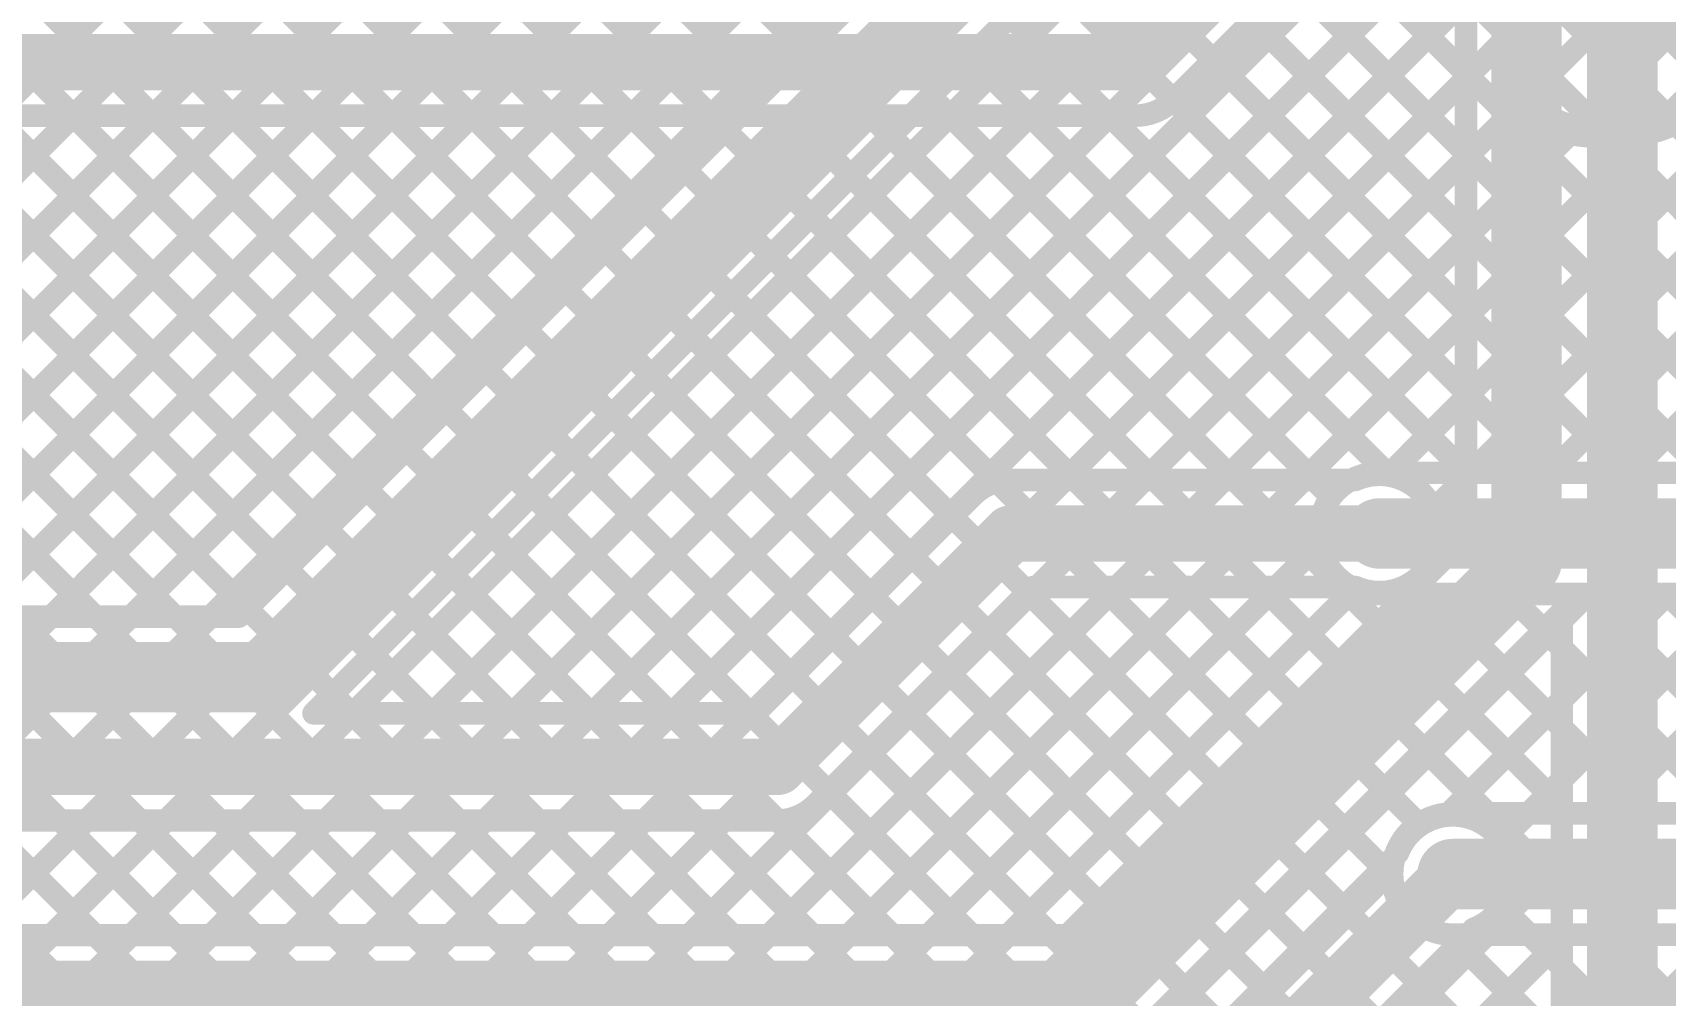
# Model space of a CAD drawing. Header units: millimetres. Extents: x -0.08 to 7.12, y -0.08 to 3.98.
# Drawn here: x 5.116 to 5.695, y 3.199 to 3.541 of the extents above; entities that cross this region are included whole.
import ezdxf

# ---------------------------------------------------------------- set-up
doc = ezdxf.new("R2010")
doc.units = ezdxf.units.MM
doc.header["$MEASUREMENT"] = 0
for name, color, linetype in [('BottomLayer', 5, 'Continuous'), ('TopLayer', 1, 'Continuous'), ('TopOverlay', 2, 'Continuous'), ('ViaHoleLayer', 16, 'Continuous')]:
    doc.layers.add(name, color=color, linetype=linetype)
doc.styles.add('Arial', font='', dxfattribs={"height": 0.2})
doc.styles.get('Arial').set_extended_font_data('Arial')

msp = doc.modelspace()

# ---------------------------------------------------------------- hatches: boundary and pattern name
at = {"layer": 'BottomLayer'}
h = msp.add_hatch(color=5, dxfattribs=at)
edge = h.paths.add_edge_path()
edge.add_arc((5.5938, 3.363), 0.01181, 0, 360)
h = msp.add_hatch(color=5, dxfattribs=at)
edge = h.paths.add_edge_path()
edge.add_arc((5.6198, 3.2422), 0.01181, 0, 360)
at = {"layer": 'TopLayer'}
h = msp.add_hatch(color=1, dxfattribs=at)
edge = h.paths.add_edge_path()
edge.add_arc((5.5938, 3.363), 0.01181, 0, 360)
h = msp.add_hatch(color=1, dxfattribs=at)
edge = h.paths.add_edge_path()
edge.add_arc((5.6198, 3.2422), 0.01181, 0, 360)
at = {"layer": 'ViaHoleLayer'}
h = msp.add_hatch(color=16, dxfattribs=at)
edge = h.paths.add_edge_path()
edge.add_arc((5.5938, 3.363), 0.00591, 0, 360)
h = msp.add_hatch(color=16, dxfattribs=at)
edge = h.paths.add_edge_path()
edge.add_arc((5.6198, 3.2422), 0.00591, 0, 360)

# ---------------------------------------------------------------- linework, layer by layer
at = {"layer": 'BottomLayer'}
for points, const_width in [([(4.69576, 3.776), (5.13826, 3.3335)], 0.008), ([(4.72405, 3.776), (5.16655, 3.3335)], 0.008), ([(4.75233, 3.776), (5.19196, 3.33637)], 0.008), ([(4.78062, 3.776), (5.20611, 3.35051)], 0.008), ([(4.8089, 3.776), (5.22025, 3.36465)], 0.008), ([(4.83719, 3.776), (5.23439, 3.3788)], 0.008), ([(4.86547, 3.776), (5.24853, 3.39294)], 0.008), ([(4.89375, 3.776), (5.26267, 3.40708)], 0.008), ([(4.92204, 3.776), (5.27682, 3.42122)], 0.008), ([(4.92445, 3.3335), (5.36695, 3.776)], 0.008), ([(4.95032, 3.776), (5.29096, 3.43536)], 0.008), ([(4.95273, 3.3335), (5.39523, 3.776)], 0.008), ([(4.97861, 3.776), (5.3051, 3.44951)], 0.008), ([(4.98102, 3.3335), (5.42352, 3.776)], 0.008), ([(5.00689, 3.776), (5.31924, 3.46365)], 0.008), ([(5.0093, 3.3335), (5.4518, 3.776)], 0.008), ([(5.03518, 3.776), (5.33338, 3.47779)], 0.008), ([(5.03758, 3.3335), (5.48008, 3.776)], 0.008), ([(5.06346, 3.776), (5.34753, 3.49193)], 0.008), ([(5.06587, 3.3335), (5.50837, 3.776)], 0.008), ([(5.09174, 3.776), (5.36167, 3.50607)], 0.008), ([(5.09415, 3.3335), (5.53665, 3.776)], 0.008), ([(5.12003, 3.776), (5.37581, 3.52022)], 0.008), ([(5.12244, 3.3335), (5.56494, 3.776)], 0.008), ([(5.14831, 3.776), (5.38995, 3.53436)], 0.008), ([(5.15072, 3.3335), (5.59322, 3.776)], 0.008), ([(5.17901, 3.3335), (5.62151, 3.776)], 0.008), ([(5.18909, 3.3335), (5.63159, 3.776)], 0.008), ([(5.198, 3.312), (5.651, 3.765)], 0.025), ([(5.2156, 3.2992), (5.65991, 3.7435)], 0.008), ([(5.22956, 3.2992), (5.67386, 3.7435)], 0.008), ([(5.25784, 3.2992), (5.62569, 3.66704)], 0.008), ([(5.646, 3.353), (5.646, 3.66)], 0.025), ([(5.6245, 3.36191), (5.6245, 3.66)], 0.008), ([(5.28612, 3.2992), (5.6245, 3.63757)], 0.008), ([(5.5335, 3.61709), (5.6245, 3.52609)], 0.008), ([(5.31441, 3.2992), (5.6245, 3.60929)], 0.008), ([(5.68, 3.126), (5.68, 3.6)], 0.025), ([(5.51935, 3.60295), (5.6245, 3.4978)], 0.008), ([(5.50521, 3.58881), (5.6245, 3.46952)], 0.008), ([(5.34269, 3.2992), (5.6245, 3.581)], 0.008), ([(5.49107, 3.57466), (5.6245, 3.44123)], 0.008), ([(5.47693, 3.56052), (5.6245, 3.41295)], 0.008), ([(5.37098, 3.2992), (5.6245, 3.55272)], 0.008), ([(5.46279, 3.54638), (5.6245, 3.38467)], 0.008), ([(5.44864, 3.53224), (5.59738, 3.3835)], 0.008), ([(5.48206, 3.382), (5.6245, 3.52444)], 0.008), ([(5.4345, 3.5181), (5.5706, 3.382)], 0.008), ([(5.42036, 3.50395), (5.54231, 3.382)], 0.008), ([(5.51035, 3.382), (5.6245, 3.49615)], 0.008), ([(5.40622, 3.48981), (5.51403, 3.382)], 0.008), ([(5.39207, 3.47567), (5.48574, 3.382)], 0.008), ([(5.53863, 3.382), (5.6245, 3.46787)], 0.008), ([(5.37793, 3.46153), (5.4581, 3.38136)], 0.008), ([(5.36379, 3.44739), (5.44215, 3.36902)], 0.008), ([(5.56692, 3.382), (5.6245, 3.43958)], 0.008), ([(5.34965, 3.43324), (5.42801, 3.35488)], 0.008), ([(5.33551, 3.4191), (5.41387, 3.34074)], 0.008), ([(5.5968, 3.38359), (5.6245, 3.4113)], 0.008), ([(5.32136, 3.40496), (5.39973, 3.3266)], 0.008), ([(5.30722, 3.39082), (5.38558, 3.31245)], 0.008), ([(5.463, 3.382), (5.58531, 3.382)], 0.008), ([(5.61286, 3.37137), (5.6245, 3.38301)], 0.008), ([(5.29308, 3.37667), (5.37056, 3.2992)], 0.008), ([(5.37233, 3.2992), (5.44954, 3.37641)], 0.008), ([(5.3802, 3.2802), (5.463, 3.363)], 0.02), ([(5.463, 3.363), (5.5938, 3.363)], 0.02), ([(5.27894, 3.36253), (5.34227, 3.2992)], 0.008), ([(5.48309, 3.2205), (5.6245, 3.36191)], 0.008), ([(5.6143, 3.36658), (5.62174, 3.35914)], 0.008), ([(5.492, 3.199), (5.646, 3.353)], 0.025), ([(5.2648, 3.34839), (5.31399, 3.2992)], 0.008), ([(5.34885, 3.2205), (5.47235, 3.344)], 0.008), ([(5.37713, 3.2205), (5.50063, 3.344)], 0.008), ([(5.39366, 3.26679), (5.47087, 3.344)], 0.008), ([(5.40542, 3.2205), (5.52892, 3.344)], 0.008), ([(5.4337, 3.2205), (5.5572, 3.344)], 0.008), ([(5.46199, 3.2205), (5.58543, 3.34395)], 0.008), ([(5.46902, 3.34215), (5.53688, 3.27429)], 0.008), ([(5.47087, 3.344), (5.58531, 3.344)], 0.008), ([(5.49546, 3.344), (5.55103, 3.28843)], 0.008), ([(5.52374, 3.344), (5.56517, 3.30257)], 0.008), ([(5.55203, 3.344), (5.57931, 3.31672)], 0.008), ([(5.58031, 3.344), (5.59345, 3.33086)], 0.008), ([(4.82628, 3.3335), (5.18909, 3.3335)], 0.008), ([(5.25065, 3.33425), (5.2857, 3.2992)], 0.008), ([(5.5072, 3.1838), (5.6585, 3.33509)], 0.008), ([(5.6585, 3.126), (5.6585, 3.33509)], 0.008), ([(5.37554, 3.0492), (5.6585, 3.33216)], 0.008), ([(5.45488, 3.32801), (5.52274, 3.26015)], 0.008), ([(5.65214, 3.32874), (5.6585, 3.32238)], 0.008), ([(4.812, 3.312), (5.198, 3.312)], 0.025), ([(5.23651, 3.32011), (5.25742, 3.2992)], 0.008), ([(5.44074, 3.31387), (5.5086, 3.24601)], 0.008), ([(5.638, 3.3146), (5.6585, 3.2941)], 0.008), ([(5.22237, 3.30596), (5.22914, 3.2992)], 0.008), ([(5.2156, 3.2992), (5.37233, 3.2992)], 0.008), ([(5.4266, 3.29973), (5.49446, 3.23186)], 0.008), ([(5.6175, 3.26288), (5.6585, 3.30388)], 0.008), ([(5.62386, 3.30045), (5.6585, 3.26581)], 0.008), ([(4.6348, 3.2802), (5.3802, 3.2802)], 0.02), ([(5.41245, 3.28558), (5.47754, 3.2205)], 0.008), ([(5.60972, 3.28631), (5.6585, 3.23753)], 0.008), ([(5.63693, 3.25402), (5.6585, 3.27559)], 0.008), ([(5.39831, 3.27144), (5.44925, 3.2205)], 0.008), ([(5.59557, 3.27217), (5.60824, 3.2595)], 0.008), ([(4.64329, 3.2612), (5.3802, 3.2612)], 0.008), ([(5.09429, 3.2205), (5.13499, 3.2612)], 0.008), ([(5.09743, 3.2612), (5.13813, 3.2205)], 0.008), ([(5.12257, 3.2205), (5.16327, 3.2612)], 0.008), ([(5.12571, 3.2612), (5.16641, 3.2205)], 0.008), ([(5.15086, 3.2205), (5.19156, 3.2612)], 0.008), ([(5.154, 3.2612), (5.1947, 3.2205)], 0.008), ([(5.17914, 3.2205), (5.21984, 3.2612)], 0.008), ([(5.18228, 3.2612), (5.22298, 3.2205)], 0.008), ([(5.20743, 3.2205), (5.24812, 3.2612)], 0.008), ([(5.21057, 3.2612), (5.25126, 3.2205)], 0.008), ([(5.23571, 3.2205), (5.27641, 3.2612)], 0.008), ([(5.23885, 3.2612), (5.27955, 3.2205)], 0.008), ([(5.264, 3.2205), (5.30469, 3.2612)], 0.008), ([(5.26714, 3.2612), (5.30783, 3.2205)], 0.008), ([(5.29228, 3.2205), (5.33298, 3.2612)], 0.008), ([(5.29542, 3.2612), (5.33612, 3.2205)], 0.008), ([(5.32056, 3.2205), (5.36126, 3.2612)], 0.008), ([(5.3237, 3.2612), (5.3644, 3.2205)], 0.008), ([(5.35199, 3.2612), (5.39269, 3.2205)], 0.008), ([(5.38027, 3.2612), (5.42097, 3.2205)], 0.008), ([(5.58143, 3.25803), (5.5951, 3.24436)], 0.008), ([(4.82251, 2.41132), (5.6585, 3.24731)], 0.008), ([(5.39993, 3.0492), (5.60036, 3.24963)], 0.008), ([(5.4078, 3.0302), (5.6198, 3.2422)], 0.02), ([(5.56729, 3.24389), (5.58096, 3.23022)], 0.008), ([(5.55315, 3.22974), (5.56681, 3.21608)], 0.008), ([(5.63711, 3.23064), (5.6585, 3.20924)], 0.008), ([(4.477, 3.2205), (5.48309, 3.2205)], 0.008), ([(4.8508, 2.41132), (5.6585, 3.21902)], 0.008), ([(5.42127, 3.01679), (5.62723, 3.22276)], 0.008), ([(5.62197, 3.21749), (5.6585, 3.18096)], 0.008), ([(5.53901, 3.2156), (5.55267, 3.20194)], 0.008), ([(4.477, 3.199), (5.492, 3.199)], 0.025), ([(5.52486, 3.20146), (5.53853, 3.18779)], 0.008), ([(5.60783, 3.20335), (5.6585, 3.15268)], 0.008)]:
    msp.add_lwpolyline(points, dxfattribs=dict(at, const_width=const_width))
for points, const_width in [([(5.38795, 3.53436, 1), (5.39195, 3.53436, 1)], 0.004), ([(5.44664, 3.53224, 1), (5.45064, 3.53224, 1)], 0.004), ([(5.6225, 3.52609, 1), (5.6265, 3.52609, 1)], 0.004), ([(5.6225, 3.52444, 1), (5.6265, 3.52444, 1)], 0.004), ([(5.37381, 3.52022, 1), (5.37781, 3.52022, 1)], 0.004), ([(5.4325, 3.5181, 1), (5.4365, 3.5181, 1)], 0.004), ([(5.35967, 3.50607, 1), (5.36367, 3.50607, 1)], 0.004), ([(5.41836, 3.50395, 1), (5.42236, 3.50395, 1)], 0.004), ([(5.6225, 3.4978, 1), (5.6265, 3.4978, 1)], 0.004), ([(5.6225, 3.49615, 1), (5.6265, 3.49615, 1)], 0.004), ([(5.34553, 3.49193, 1), (5.34953, 3.49193, 1)], 0.004), ([(5.40422, 3.48981, 1), (5.40822, 3.48981, 1)], 0.004), ([(5.33139, 3.47779, 1), (5.33538, 3.47779, 1)], 0.004), ([(5.39007, 3.47567, 1), (5.39407, 3.47567, 1)], 0.004), ([(5.6225, 3.46952, 1), (5.6265, 3.46952, 1)], 0.004), ([(5.6225, 3.46787, 1), (5.6265, 3.46787, 1)], 0.004), ([(5.31724, 3.46365, 1), (5.32124, 3.46365, 1)], 0.004), ([(5.37593, 3.46153, 1), (5.37993, 3.46153, 1)], 0.004), ([(5.3031, 3.44951, 1), (5.3071, 3.44951, 1)], 0.004), ([(5.36179, 3.44739, 1), (5.36579, 3.44739, 1)], 0.004), ([(5.6225, 3.44123, 1), (5.6265, 3.44123, 1)], 0.004), ([(5.6225, 3.43958, 1), (5.6265, 3.43958, 1)], 0.004), ([(5.28896, 3.43536, 1), (5.29296, 3.43536, 1)], 0.004), ([(5.34765, 3.43324, 1), (5.35165, 3.43324, 1)], 0.004), ([(5.27482, 3.42122, 1), (5.27882, 3.42122, 1)], 0.004), ([(5.33351, 3.4191, 1), (5.33751, 3.4191, 1)], 0.004), ([(5.6225, 3.41295, 1), (5.6265, 3.41295, 1)], 0.004), ([(5.6225, 3.4113, 1), (5.6265, 3.4113, 1)], 0.004), ([(5.26067, 3.40708, 1), (5.26467, 3.40708, 1)], 0.004), ([(5.31936, 3.40496, 1), (5.32336, 3.40496, 1)], 0.004), ([(5.24653, 3.39294, 1), (5.25053, 3.39294, 1)], 0.004), ([(5.30522, 3.39082, 1), (5.30922, 3.39082, 1)], 0.004), ([(5.4561, 3.38136, 1), (5.4601, 3.38136, 1)], 0.004), ([(5.461, 3.382, 1), (5.465, 3.382, 1)], 0.004), ([(5.461, 3.382, 1), (5.465, 3.382, 1)], 0.004), ([(5.461, 3.382, 1), (5.465, 3.382, 1)], 0.004), ([(5.48006, 3.382, 1), (5.48406, 3.382, 1)], 0.004), ([(5.48374, 3.382, 1), (5.48774, 3.382, 1)], 0.004), ([(5.50835, 3.382, 1), (5.51235, 3.382, 1)], 0.004), ([(5.51203, 3.382, 1), (5.51603, 3.382, 1)], 0.004), ([(5.53663, 3.382, 1), (5.54063, 3.382, 1)], 0.004), ([(5.54031, 3.382, 1), (5.54431, 3.382, 1)], 0.004), ([(5.56492, 3.382, 1), (5.56892, 3.382, 1)], 0.004), ([(5.5686, 3.382, 1), (5.5726, 3.382, 1)], 0.004), ([(5.58331, 3.382, 1), (5.58731, 3.382, 1)], 0.004), ([(5.58331, 3.382, 1), (5.58731, 3.382, 1)], 0.004), ([(5.5948, 3.38359, 1), (5.5988, 3.38359, 1)], 0.004), ([(5.59538, 3.3835, 1), (5.59938, 3.3835, 1)], 0.004), ([(5.6225, 3.38467, 1), (5.6265, 3.38467, 1)], 0.004), ([(5.6225, 3.38301, 1), (5.6265, 3.38301, 1)], 0.004), ([(5.23239, 3.3788, 1), (5.23639, 3.3788, 1)], 0.004), ([(5.29108, 3.37667, 1), (5.29508, 3.37667, 1)], 0.004), ([(5.44754, 3.37641, 1), (5.45154, 3.37641, 1)], 0.004), ([(5.44754, 3.37641, 1), (5.45154, 3.37641, 1)], 0.004), ([(5.44756, 3.37643, 1), (5.45157, 3.37643, 1)], 0.004), ([(5.44015, 3.36902, 1), (5.44415, 3.36902, 1)], 0.004), ([(5.458, 3.363, 1), (5.468, 3.363, 1)], 0.01), ([(5.458, 3.363, 1), (5.468, 3.363, 1)], 0.01), ([(5.5888, 3.363, 1), (5.5988, 3.363, 1)], 0.01), ([(5.61086, 3.37137, 1), (5.61486, 3.37137, 1)], 0.004), ([(5.21825, 3.36465, 1), (5.22225, 3.36465, 1)], 0.004), ([(5.27694, 3.36253, 1), (5.28094, 3.36253, 1)], 0.004), ([(5.6123, 3.36658, 1), (5.6163, 3.36658, 1)], 0.004), ([(5.61261, 3.363, 1), (5.61661, 3.363, 1)], 0.004), ([(5.61261, 3.363, 1), (5.61661, 3.363, 1)], 0.004), ([(5.6225, 3.36191, 1), (5.6265, 3.36191, 1)], 0.004), ([(5.6225, 3.36191, 1), (5.6265, 3.36191, 1)], 0.004), ([(5.61974, 3.35914, 1), (5.62374, 3.35914, 1)], 0.004), ([(5.63975, 3.353, 1), (5.65225, 3.353, 1)], 0.0125), ([(5.63975, 3.353, 1), (5.65225, 3.353, 1)], 0.0125), ([(5.20411, 3.35051, 1), (5.20811, 3.35051, 1)], 0.004), ([(5.42601, 3.35488, 1), (5.43001, 3.35488, 1)], 0.004), ([(5.2628, 3.34839, 1), (5.2668, 3.34839, 1)], 0.004), ([(5.41187, 3.34074, 1), (5.41587, 3.34074, 1)], 0.004), ([(5.46702, 3.34215, 1), (5.47102, 3.34215, 1)], 0.004), ([(5.46887, 3.344, 1), (5.47287, 3.344, 1)], 0.004), ([(5.46887, 3.344, 1), (5.47287, 3.344, 1)], 0.004), ([(5.47035, 3.344, 1), (5.47435, 3.344, 1)], 0.004), ([(5.49346, 3.344, 1), (5.49746, 3.344, 1)], 0.004), ([(5.49863, 3.344, 1), (5.50263, 3.344, 1)], 0.004), ([(5.52174, 3.344, 1), (5.52574, 3.344, 1)], 0.004), ([(5.52692, 3.344, 1), (5.53092, 3.344, 1)], 0.004), ([(5.55003, 3.344, 1), (5.55403, 3.344, 1)], 0.004), ([(5.5552, 3.344, 1), (5.5592, 3.344, 1)], 0.004), ([(5.57831, 3.344, 1), (5.58231, 3.344, 1)], 0.004), ([(5.58331, 3.344, 1), (5.58731, 3.344, 1)], 0.004), ([(5.58331, 3.344, 1), (5.58731, 3.344, 1)], 0.004), ([(5.58343, 3.34395, 1), (5.58743, 3.34395, 1)], 0.004), ([(5.12044, 3.3335, 1), (5.12444, 3.3335, 1)], 0.004), ([(5.13626, 3.3335, 1), (5.14026, 3.3335, 1)], 0.004), ([(5.14872, 3.3335, 1), (5.15272, 3.3335, 1)], 0.004), ([(5.16455, 3.3335, 1), (5.16855, 3.3335, 1)], 0.004), ([(5.17701, 3.3335, 1), (5.18101, 3.3335, 1)], 0.004), ([(5.18709, 3.3335, 1), (5.19109, 3.3335, 1)], 0.004), ([(5.18709, 3.3335, 1), (5.19109, 3.3335, 1)], 0.004), ([(5.18996, 3.33637, 1), (5.19396, 3.33637, 1)], 0.004), ([(5.24865, 3.33425, 1), (5.25265, 3.33425, 1)], 0.004), ([(5.6565, 3.33509, 1), (5.6605, 3.33509, 1)], 0.004), ([(5.6565, 3.33509, 1), (5.6605, 3.33509, 1)], 0.004), ([(5.45288, 3.32801, 1), (5.45688, 3.32801, 1)], 0.004), ([(5.59145, 3.33086, 1), (5.59545, 3.33086, 1)], 0.004), ([(5.65014, 3.32874, 1), (5.65414, 3.32874, 1)], 0.004), ([(5.6565, 3.33216, 1), (5.6605, 3.33216, 1)], 0.004), ([(5.39773, 3.3266, 1), (5.40173, 3.3266, 1)], 0.004), ([(5.6565, 3.32238, 1), (5.6605, 3.32238, 1)], 0.004), ([(5.19175, 3.312, 1), (5.20425, 3.312, 1)], 0.0125), ([(5.19175, 3.312, 1), (5.20425, 3.312, 1)], 0.0125), ([(5.23451, 3.32011, 1), (5.23851, 3.32011, 1)], 0.004), ([(5.57731, 3.31672, 1), (5.58131, 3.31672, 1)], 0.004), ([(5.38358, 3.31245, 1), (5.38758, 3.31245, 1)], 0.004), ([(5.43874, 3.31387, 1), (5.44274, 3.31387, 1)], 0.004), ([(5.636, 3.3146, 1), (5.64, 3.3146, 1)], 0.004), ([(5.22037, 3.30596, 1), (5.22437, 3.30596, 1)], 0.004), ([(5.2136, 3.2992, 1), (5.2176, 3.2992, 1)], 0.004), ([(5.2136, 3.2992, 1), (5.2176, 3.2992, 1)], 0.004), ([(5.22714, 3.2992, 1), (5.23114, 3.2992, 1)], 0.004), ([(5.22756, 3.2992, 1), (5.23156, 3.2992, 1)], 0.004), ([(5.25542, 3.2992, 1), (5.25942, 3.2992, 1)], 0.004), ([(5.25584, 3.2992, 1), (5.25984, 3.2992, 1)], 0.004), ([(5.2837, 3.2992, 1), (5.2877, 3.2992, 1)], 0.004), ([(5.28412, 3.2992, 1), (5.28812, 3.2992, 1)], 0.004), ([(5.31199, 3.2992, 1), (5.31599, 3.2992, 1)], 0.004), ([(5.31241, 3.2992, 1), (5.31641, 3.2992, 1)], 0.004), ([(5.34027, 3.2992, 1), (5.34427, 3.2992, 1)], 0.004), ([(5.34069, 3.2992, 1), (5.34469, 3.2992, 1)], 0.004), ([(5.36856, 3.2992, 1), (5.37256, 3.2992, 1)], 0.004), ([(5.36898, 3.2992, 1), (5.37298, 3.2992, 1)], 0.004), ([(5.37033, 3.2992, 1), (5.37433, 3.2992, 1)], 0.004), ([(5.37033, 3.2992, 1), (5.37433, 3.2992, 1)], 0.004), ([(5.4246, 3.29973, 1), (5.4286, 3.29973, 1)], 0.004), ([(5.56317, 3.30257, 1), (5.56717, 3.30257, 1)], 0.004), ([(5.62186, 3.30045, 1), (5.62586, 3.30045, 1)], 0.004), ([(5.6565, 3.30388, 1), (5.6605, 3.30388, 1)], 0.004), ([(5.6565, 3.2941, 1), (5.6605, 3.2941, 1)], 0.004), ([(5.54903, 3.28843, 1), (5.55303, 3.28843, 1)], 0.004), ([(5.3752, 3.2802, 1), (5.3852, 3.2802, 1)], 0.01), ([(5.3752, 3.2802, 1), (5.3852, 3.2802, 1)], 0.01), ([(5.41045, 3.28558, 1), (5.41445, 3.28558, 1)], 0.004), ([(5.60772, 3.28631, 1), (5.61172, 3.28631, 1)], 0.004), ([(5.6565, 3.27559, 1), (5.6605, 3.27559, 1)], 0.004), ([(5.39631, 3.27144, 1), (5.40031, 3.27144, 1)], 0.004), ([(5.53489, 3.27429, 1), (5.53888, 3.27429, 1)], 0.004), ([(5.59357, 3.27217, 1), (5.59757, 3.27217, 1)], 0.004), ([(5.39163, 3.26676, 1), (5.39563, 3.26676, 1)], 0.004), ([(5.39166, 3.26679, 1), (5.39566, 3.26679, 1)], 0.004), ([(5.39166, 3.26679, 1), (5.39566, 3.26679, 1)], 0.004), ([(5.6565, 3.26581, 1), (5.6605, 3.26581, 1)], 0.004), ([(5.12371, 3.2612, 1), (5.12771, 3.2612, 1)], 0.004), ([(5.13299, 3.2612, 1), (5.13699, 3.2612, 1)], 0.004), ([(5.152, 3.2612, 1), (5.156, 3.2612, 1)], 0.004), ([(5.16127, 3.2612, 1), (5.16527, 3.2612, 1)], 0.004), ([(5.18028, 3.2612, 1), (5.18428, 3.2612, 1)], 0.004), ([(5.18956, 3.2612, 1), (5.19356, 3.2612, 1)], 0.004), ([(5.20857, 3.2612, 1), (5.21257, 3.2612, 1)], 0.004), ([(5.21784, 3.2612, 1), (5.22184, 3.2612, 1)], 0.004), ([(5.23685, 3.2612, 1), (5.24085, 3.2612, 1)], 0.004), ([(5.24612, 3.2612, 1), (5.25012, 3.2612, 1)], 0.004), ([(5.26514, 3.2612, 1), (5.26914, 3.2612, 1)], 0.004), ([(5.27441, 3.2612, 1), (5.27841, 3.2612, 1)], 0.004), ([(5.29342, 3.2612, 1), (5.29742, 3.2612, 1)], 0.004), ([(5.30269, 3.2612, 1), (5.30669, 3.2612, 1)], 0.004), ([(5.3217, 3.2612, 1), (5.3257, 3.2612, 1)], 0.004), ([(5.33098, 3.2612, 1), (5.33498, 3.2612, 1)], 0.004), ([(5.34999, 3.2612, 1), (5.35399, 3.2612, 1)], 0.004), ([(5.35926, 3.2612, 1), (5.36326, 3.2612, 1)], 0.004), ([(5.3782, 3.2612, 1), (5.3822, 3.2612, 1)], 0.004), ([(5.3782, 3.2612, 1), (5.3822, 3.2612, 1)], 0.004), ([(5.3782, 3.2612, 1), (5.3822, 3.2612, 1)], 0.004), ([(5.37827, 3.2612, 1), (5.38227, 3.2612, 1)], 0.004), ([(5.52074, 3.26015, 1), (5.52474, 3.26015, 1)], 0.004), ([(5.57943, 3.25803, 1), (5.58343, 3.25803, 1)], 0.004), ([(5.60624, 3.2595, 1), (5.61024, 3.2595, 1)], 0.004), ([(5.6155, 3.26288, 1), (5.6195, 3.26288, 1)], 0.004), ([(5.63493, 3.25402, 1), (5.63893, 3.25402, 1)], 0.004), ([(5.5066, 3.24601, 1), (5.5106, 3.24601, 1)], 0.004), ([(5.59836, 3.24963, 1), (5.60236, 3.24963, 1)], 0.004), ([(5.59836, 3.24963, 1), (5.60236, 3.24963, 1)], 0.004), ([(5.6148, 3.2422, 1), (5.6248, 3.2422, 1)], 0.01), ([(5.6565, 3.24731, 1), (5.6605, 3.24731, 1)], 0.004), ([(5.56529, 3.24389, 1), (5.56929, 3.24389, 1)], 0.004), ([(5.5931, 3.24436, 1), (5.5971, 3.24436, 1)], 0.004), ([(5.63861, 3.2422, 1), (5.64261, 3.2422, 1)], 0.004), ([(5.63861, 3.2422, 1), (5.64261, 3.2422, 1)], 0.004), ([(5.6565, 3.23753, 1), (5.6605, 3.23753, 1)], 0.004), ([(5.49246, 3.23186, 1), (5.49646, 3.23186, 1)], 0.004), ([(5.55115, 3.22974, 1), (5.55515, 3.22974, 1)], 0.004), ([(5.57896, 3.23022, 1), (5.58296, 3.23022, 1)], 0.004), ([(5.63511, 3.23064, 1), (5.63911, 3.23064, 1)], 0.004), ([(5.12057, 3.2205, 1), (5.12457, 3.2205, 1)], 0.004), ([(5.13613, 3.2205, 1), (5.14013, 3.2205, 1)], 0.004), ([(5.14886, 3.2205, 1), (5.15286, 3.2205, 1)], 0.004), ([(5.16441, 3.2205, 1), (5.16841, 3.2205, 1)], 0.004), ([(5.17714, 3.2205, 1), (5.18114, 3.2205, 1)], 0.004), ([(5.1927, 3.2205, 1), (5.1967, 3.2205, 1)], 0.004), ([(5.20543, 3.2205, 1), (5.20943, 3.2205, 1)], 0.004), ([(5.22098, 3.2205, 1), (5.22498, 3.2205, 1)], 0.004), ([(5.23371, 3.2205, 1), (5.23771, 3.2205, 1)], 0.004), ([(5.24926, 3.2205, 1), (5.25326, 3.2205, 1)], 0.004), ([(5.262, 3.2205, 1), (5.266, 3.2205, 1)], 0.004), ([(5.27755, 3.2205, 1), (5.28155, 3.2205, 1)], 0.004), ([(5.29028, 3.2205, 1), (5.29428, 3.2205, 1)], 0.004), ([(5.30583, 3.2205, 1), (5.30983, 3.2205, 1)], 0.004), ([(5.31856, 3.2205, 1), (5.32256, 3.2205, 1)], 0.004), ([(5.33412, 3.2205, 1), (5.33812, 3.2205, 1)], 0.004), ([(5.34685, 3.2205, 1), (5.35085, 3.2205, 1)], 0.004), ([(5.3624, 3.2205, 1), (5.3664, 3.2205, 1)], 0.004), ([(5.37513, 3.2205, 1), (5.37913, 3.2205, 1)], 0.004), ([(5.39069, 3.2205, 1), (5.39469, 3.2205, 1)], 0.004), ([(5.40342, 3.2205, 1), (5.40742, 3.2205, 1)], 0.004), ([(5.41897, 3.2205, 1), (5.42297, 3.2205, 1)], 0.004), ([(5.4317, 3.2205, 1), (5.4357, 3.2205, 1)], 0.004), ([(5.44725, 3.2205, 1), (5.45125, 3.2205, 1)], 0.004), ([(5.45999, 3.2205, 1), (5.46399, 3.2205, 1)], 0.004), ([(5.47554, 3.2205, 1), (5.47954, 3.2205, 1)], 0.004), ([(5.48109, 3.2205, 1), (5.48509, 3.2205, 1)], 0.004), ([(5.48109, 3.2205, 1), (5.48509, 3.2205, 1)], 0.004), ([(5.61997, 3.21749, 1), (5.62397, 3.21749, 1)], 0.004), ([(5.62523, 3.22276, 1), (5.62923, 3.22276, 1)], 0.004), ([(5.62523, 3.22276, 1), (5.62923, 3.22276, 1)], 0.004), ([(5.6565, 3.21902, 1), (5.6605, 3.21902, 1)], 0.004), ([(5.53701, 3.2156, 1), (5.54101, 3.2156, 1)], 0.004), ([(5.56481, 3.21608, 1), (5.56881, 3.21608, 1)], 0.004), ([(5.48575, 3.199, 1), (5.49825, 3.199, 1)], 0.0125), ([(5.48575, 3.199, 1), (5.49825, 3.199, 1)], 0.0125), ([(5.6565, 3.20924, 1), (5.6605, 3.20924, 1)], 0.004), ([(5.52286, 3.20146, 1), (5.52686, 3.20146, 1)], 0.004), ([(5.55067, 3.20194, 1), (5.55467, 3.20194, 1)], 0.004), ([(5.60583, 3.20335, 1), (5.60983, 3.20335, 1)], 0.004)]:
    msp.add_lwpolyline(points, format="xyb", close=True, dxfattribs=dict(at, const_width=const_width))
at = {"layer": 'BottomLayer', "const_width": 0.008}
for points in [[(5.44954, 3.37641, -0.199451), (5.463, 3.382)], [(5.44956, 3.37643, -0.198912), (5.463, 3.382)], [(5.58531, 3.382, -0.543406), (5.61461, 3.363)], [(5.61461, 3.363, -0.543406), (5.58531, 3.344)], [(5.39366, 3.26679, -0.199451), (5.3802, 3.2612)], [(5.39363, 3.26676, -0.198912), (5.3802, 3.2612)], [(5.60036, 3.24963, -0.832282), (5.64061, 3.2422)], [(5.64061, 3.2422, -0.310891), (5.62723, 3.22276)]]:
    msp.add_lwpolyline(points, format="xyb", dxfattribs=at)
at = {"layer": 'TopLayer'}
for points, const_width in [([(5.5072, 3.5302), (5.577, 3.6)], 0.02), ([(5.62599, 3.3845), (5.824, 3.58251)], 0.008), ([(5.11253, 3.09732), (5.59621, 3.581)], 0.008), ([(5.12, 3.04822), (5.65278, 3.581)], 0.008), ([(5.12174, 3.07824), (5.6245, 3.581)], 0.008), ([(5.52066, 3.51679), (5.58487, 3.581)], 0.008), ([(5.59787, 3.581), (5.79437, 3.3845)], 0.008), ([(5.62616, 3.581), (5.82266, 3.3845)], 0.008), ([(5.57723, 3.57336), (5.76609, 3.3845)], 0.008), ([(5.12, 2.96337), (5.72354, 3.56691)], 0.008), ([(5.12, 2.99165), (5.69525, 3.56691)], 0.008), ([(5.12, 2.93508), (5.75182, 3.56691)], 0.008), ([(5.12, 3.01994), (5.66697, 3.56691)], 0.008), ([(5.5977, 3.3845), (5.78011, 3.56691)], 0.008), ([(5.65427, 3.3845), (5.83677, 3.567)], 0.008), ([(5.66853, 3.56691), (5.85094, 3.3845)], 0.008), ([(5.68255, 3.3845), (5.86505, 3.567)], 0.008), ([(5.56309, 3.55922), (5.7378, 3.3845)], 0.008), ([(5.54894, 3.54507), (5.70952, 3.3845)], 0.008), ([(4.68361, 3.5302), (5.5072, 3.5302)], 0.02), ([(5.5348, 3.53093), (5.68123, 3.3845)], 0.008), ([(5.52066, 3.51679), (5.65295, 3.3845)], 0.008), ([(4.72013, 3.5112), (5.5072, 3.5112)], 0.008), ([(4.81915, 3.5112), (5.406, 2.92434)], 0.008), ([(4.84743, 3.5112), (5.406, 2.95263)], 0.008), ([(4.87571, 3.5112), (5.406, 2.98091)], 0.008), ([(4.904, 3.5112), (5.406, 3.0092)], 0.008), ([(4.93228, 3.5112), (5.406, 3.03748)], 0.008), ([(4.94805, 3.32881), (5.13043, 3.5112)], 0.008), ([(4.96057, 3.5112), (5.406, 3.06576)], 0.008), ([(4.96208, 3.31456), (5.15871, 3.5112)], 0.008), ([(4.9625, 3.00386), (5.46984, 3.5112)], 0.008), ([(4.9625, 2.97557), (5.49812, 3.5112)], 0.008), ([(4.9625, 3.03214), (5.44156, 3.5112)], 0.008), ([(4.9625, 3.06043), (5.41327, 3.5112)], 0.008), ([(4.9625, 3.08871), (5.38499, 3.5112)], 0.008), ([(4.9625, 3.11699), (5.3567, 3.5112)], 0.008), ([(4.97437, 3.242), (5.24357, 3.5112)], 0.008), ([(4.9745, 3.27042), (5.21528, 3.5112)], 0.008), ([(4.9745, 3.2987), (5.187, 3.5112)], 0.008), ([(4.975, 3.21435), (5.27185, 3.5112)], 0.008), ([(4.975, 3.18606), (5.30013, 3.5112)], 0.008), ([(4.975, 3.15778), (5.32842, 3.5112)], 0.008), ([(4.98885, 3.5112), (5.406, 3.09405)], 0.008), ([(5.01714, 3.5112), (5.40556, 3.12278)], 0.008), ([(5.04542, 3.5112), (5.41101, 3.14561)], 0.008), ([(5.0737, 3.5112), (6.43375, 2.15115)], 0.008), ([(5.10199, 3.5112), (6.4395, 2.17369)], 0.008), ([(5.13027, 3.5112), (6.4395, 2.20197)], 0.008), ([(5.15856, 3.5112), (6.4395, 2.23025)], 0.008), ([(5.18684, 3.5112), (6.38901, 2.30903)], 0.008), ([(5.21513, 3.5112), (6.38901, 2.33731)], 0.008), ([(5.24341, 3.5112), (6.38901, 2.3656)], 0.008), ([(5.27169, 3.5112), (6.38901, 2.39388)], 0.008), ([(5.29998, 3.5112), (6.38901, 2.42217)], 0.008), ([(5.32826, 3.5112), (5.59833, 3.24113)], 0.008), ([(5.35655, 3.5112), (5.60775, 3.26)], 0.008), ([(5.38483, 3.5112), (5.63233, 3.2637)], 0.008), ([(5.41312, 3.5112), (5.66062, 3.2637)], 0.008), ([(5.4414, 3.5112), (5.57664, 3.37595)], 0.008), ([(5.46968, 3.5112), (5.59638, 3.3845)], 0.008), ([(5.49797, 3.5112), (5.62467, 3.3845)], 0.008), ([(5.5938, 3.3845), (6.09, 3.3845)], 0.008), ([(5.5938, 3.363), (6.09, 3.363)], 0.025), ([(5.12, 2.9068), (5.57261, 3.3594)], 0.008), ([(5.12, 2.87851), (5.58491, 3.34342)], 0.008), ([(5.42022, 3.15045), (5.61127, 3.3415)], 0.008), ([(5.44125, 3.1432), (5.63955, 3.3415)], 0.008), ([(5.444, 3.11766), (5.66784, 3.3415)], 0.008), ([(5.5938, 3.3415), (6.09, 3.3415)], 0.008), ([(5.6111, 3.3415), (5.6889, 3.2637)], 0.008), ([(5.61827, 3.26364), (5.69612, 3.3415)], 0.008), ([(5.63938, 3.3415), (5.71718, 3.2637)], 0.008), ([(5.6466, 3.2637), (5.72441, 3.3415)], 0.008), ([(5.66767, 3.3415), (5.74547, 3.2637)], 0.008), ([(5.67489, 3.2637), (5.75269, 3.3415)], 0.008), ([(5.69595, 3.3415), (5.77375, 3.2637)], 0.008), ([(5.6198, 3.2637), (5.9562, 3.2637)], 0.008), ([(5.6198, 3.2422), (5.9562, 3.2422)], 0.025), ([(5.444, 3.08938), (5.59836, 3.24373)], 0.008), ([(5.444, 3.06109), (5.60748, 3.22458)], 0.008), ([(5.444, 2.94795), (5.71674, 3.2207)], 0.008), ([(5.444, 2.97624), (5.68846, 3.2207)], 0.008), ([(5.444, 3.00452), (5.66017, 3.2207)], 0.008), ([(5.444, 3.03281), (5.63189, 3.2207)], 0.008), ([(5.61874, 3.22072), (6.40447, 2.43499)], 0.008), ([(5.6198, 3.2207), (5.9562, 3.2207)], 0.008), ([(5.64705, 3.2207), (6.43275, 2.43499)], 0.008), ([(5.67533, 3.2207), (6.29998, 2.59605)], 0.008)]:
    msp.add_lwpolyline(points, dxfattribs=dict(at, const_width=const_width))
for points, const_width in [([(5.5022, 3.5302, 1), (5.5122, 3.5302, 1)], 0.01), ([(5.5022, 3.5302, 1), (5.5122, 3.5302, 1)], 0.01), ([(5.5328, 3.53093, 1), (5.5368, 3.53093, 1)], 0.004), ([(5.51863, 3.51676, 1), (5.52263, 3.51676, 1)], 0.004), ([(5.51866, 3.51679, 1), (5.52266, 3.51679, 1)], 0.004), ([(5.51866, 3.51679, 1), (5.52266, 3.51679, 1)], 0.004), ([(5.51866, 3.51679, 1), (5.52266, 3.51679, 1)], 0.004), ([(5.12827, 3.5112, 1), (5.13227, 3.5112, 1)], 0.004), ([(5.12843, 3.5112, 1), (5.13243, 3.5112, 1)], 0.004), ([(5.15656, 3.5112, 1), (5.16056, 3.5112, 1)], 0.004), ([(5.15671, 3.5112, 1), (5.16071, 3.5112, 1)], 0.004), ([(5.18484, 3.5112, 1), (5.18884, 3.5112, 1)], 0.004), ([(5.185, 3.5112, 1), (5.189, 3.5112, 1)], 0.004), ([(5.21313, 3.5112, 1), (5.21713, 3.5112, 1)], 0.004), ([(5.21328, 3.5112, 1), (5.21728, 3.5112, 1)], 0.004), ([(5.24141, 3.5112, 1), (5.24541, 3.5112, 1)], 0.004), ([(5.24157, 3.5112, 1), (5.24557, 3.5112, 1)], 0.004), ([(5.26969, 3.5112, 1), (5.27369, 3.5112, 1)], 0.004), ([(5.26985, 3.5112, 1), (5.27385, 3.5112, 1)], 0.004), ([(5.29798, 3.5112, 1), (5.30198, 3.5112, 1)], 0.004), ([(5.29813, 3.5112, 1), (5.30213, 3.5112, 1)], 0.004), ([(5.32626, 3.5112, 1), (5.33026, 3.5112, 1)], 0.004), ([(5.32642, 3.5112, 1), (5.33042, 3.5112, 1)], 0.004), ([(5.35455, 3.5112, 1), (5.35855, 3.5112, 1)], 0.004), ([(5.3547, 3.5112, 1), (5.3587, 3.5112, 1)], 0.004), ([(5.38283, 3.5112, 1), (5.38683, 3.5112, 1)], 0.004), ([(5.38299, 3.5112, 1), (5.38699, 3.5112, 1)], 0.004), ([(5.41112, 3.5112, 1), (5.41512, 3.5112, 1)], 0.004), ([(5.41127, 3.5112, 1), (5.41527, 3.5112, 1)], 0.004), ([(5.4394, 3.5112, 1), (5.4434, 3.5112, 1)], 0.004), ([(5.43956, 3.5112, 1), (5.44356, 3.5112, 1)], 0.004), ([(5.46768, 3.5112, 1), (5.47168, 3.5112, 1)], 0.004), ([(5.46784, 3.5112, 1), (5.47184, 3.5112, 1)], 0.004), ([(5.49597, 3.5112, 1), (5.49997, 3.5112, 1)], 0.004), ([(5.49612, 3.5112, 1), (5.50012, 3.5112, 1)], 0.004), ([(5.5052, 3.5112, 1), (5.5092, 3.5112, 1)], 0.004), ([(5.5052, 3.5112, 1), (5.5092, 3.5112, 1)], 0.004), ([(5.5052, 3.5112, 1), (5.5092, 3.5112, 1)], 0.004), ([(5.5918, 3.3845, 1), (5.5958, 3.3845, 1)], 0.004), ([(5.5918, 3.3845, 1), (5.5958, 3.3845, 1)], 0.004), ([(5.59438, 3.3845, 1), (5.59838, 3.3845, 1)], 0.004), ([(5.5957, 3.3845, 1), (5.5997, 3.3845, 1)], 0.004), ([(5.62267, 3.3845, 1), (5.62667, 3.3845, 1)], 0.004), ([(5.62399, 3.3845, 1), (5.62799, 3.3845, 1)], 0.004), ([(5.65095, 3.3845, 1), (5.65495, 3.3845, 1)], 0.004), ([(5.65227, 3.3845, 1), (5.65627, 3.3845, 1)], 0.004), ([(5.67923, 3.3845, 1), (5.68323, 3.3845, 1)], 0.004), ([(5.68055, 3.3845, 1), (5.68455, 3.3845, 1)], 0.004), ([(5.57464, 3.37595, 1), (5.57864, 3.37595, 1)], 0.004), ([(5.58755, 3.363, 1), (5.60005, 3.363, 1)], 0.0125), ([(5.57061, 3.3594, 1), (5.57461, 3.3594, 1)], 0.004), ([(5.58291, 3.34342, 1), (5.58691, 3.34342, 1)], 0.004), ([(5.5918, 3.3415, 1), (5.5958, 3.3415, 1)], 0.004), ([(5.5918, 3.3415, 1), (5.5958, 3.3415, 1)], 0.004), ([(5.6091, 3.3415, 1), (5.6131, 3.3415, 1)], 0.004), ([(5.60927, 3.3415, 1), (5.61327, 3.3415, 1)], 0.004), ([(5.63738, 3.3415, 1), (5.64138, 3.3415, 1)], 0.004), ([(5.63755, 3.3415, 1), (5.64155, 3.3415, 1)], 0.004), ([(5.66567, 3.3415, 1), (5.66967, 3.3415, 1)], 0.004), ([(5.66584, 3.3415, 1), (5.66984, 3.3415, 1)], 0.004), ([(5.69395, 3.3415, 1), (5.69795, 3.3415, 1)], 0.004), ([(5.69412, 3.3415, 1), (5.69812, 3.3415, 1)], 0.004), ([(5.61627, 3.26364, 1), (5.62027, 3.26364, 1)], 0.004), ([(5.6178, 3.2637, 1), (5.6218, 3.2637, 1)], 0.004), ([(5.6178, 3.2637, 1), (5.6218, 3.2637, 1)], 0.004), ([(5.63033, 3.2637, 1), (5.63433, 3.2637, 1)], 0.004), ([(5.6446, 3.2637, 1), (5.6486, 3.2637, 1)], 0.004), ([(5.65862, 3.2637, 1), (5.66262, 3.2637, 1)], 0.004), ([(5.67289, 3.2637, 1), (5.67689, 3.2637, 1)], 0.004), ([(5.6869, 3.2637, 1), (5.6909, 3.2637, 1)], 0.004), ([(5.60575, 3.26, 1), (5.60975, 3.26, 1)], 0.004), ([(5.61355, 3.2422, 1), (5.62605, 3.2422, 1)], 0.0125), ([(5.59633, 3.24113, 1), (5.60033, 3.24113, 1)], 0.004), ([(5.59636, 3.24373, 1), (5.60036, 3.24373, 1)], 0.004), ([(5.60548, 3.22458, 1), (5.60948, 3.22458, 1)], 0.004), ([(5.61674, 3.22072, 1), (5.62074, 3.22072, 1)], 0.004), ([(5.6178, 3.2207, 1), (5.6218, 3.2207, 1)], 0.004), ([(5.6178, 3.2207, 1), (5.6218, 3.2207, 1)], 0.004), ([(5.62989, 3.2207, 1), (5.63389, 3.2207, 1)], 0.004), ([(5.64505, 3.2207, 1), (5.64905, 3.2207, 1)], 0.004), ([(5.65817, 3.2207, 1), (5.66217, 3.2207, 1)], 0.004), ([(5.67333, 3.2207, 1), (5.67733, 3.2207, 1)], 0.004), ([(5.68646, 3.2207, 1), (5.69046, 3.2207, 1)], 0.004)]:
    msp.add_lwpolyline(points, format="xyb", close=True, dxfattribs=dict(at, const_width=const_width))
at = {"layer": 'TopLayer', "const_width": 0.008}
for points in [[(5.52066, 3.51679, -0.199451), (5.5072, 3.5112)], [(5.52063, 3.51676, -0.198912), (5.5072, 3.5112)], [(5.5938, 3.3415, -1), (5.5938, 3.3845)], [(5.6198, 3.2207, -1), (5.6198, 3.2637)]]:
    msp.add_lwpolyline(points, format="xyb", dxfattribs=at)

# ---------------------------------------------------------------- texts
at = {"layer": 'TopOverlay', "style": 'Arial'}
msp.add_text('SENSOR', height=0.1, rotation=360, dxfattribs=at).set_placement((5.6279, 3.50096))

doc.saveas('drawing.dxf')
